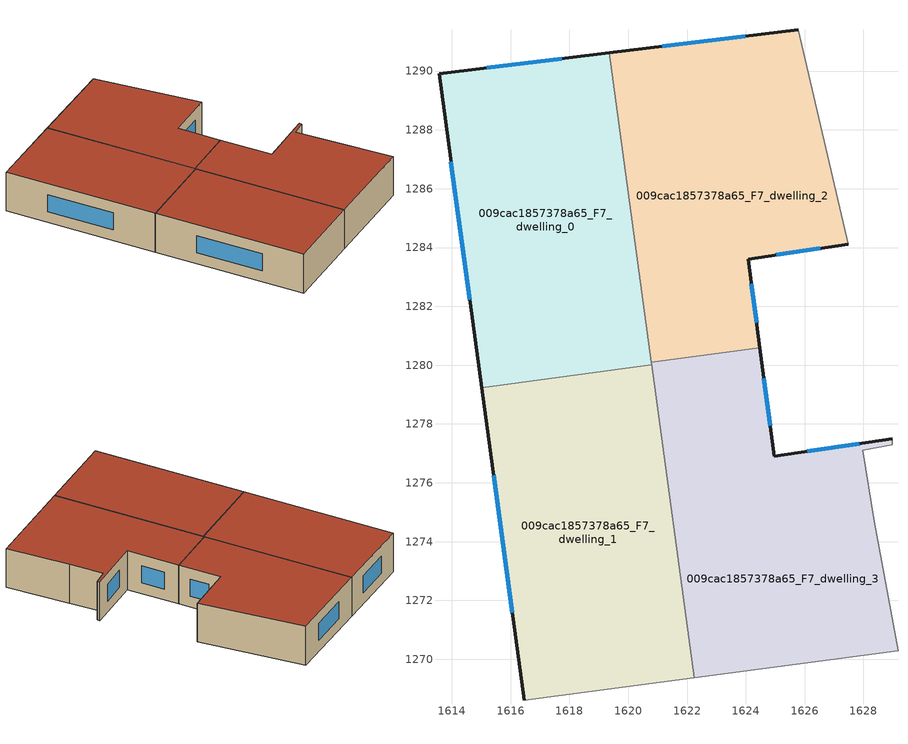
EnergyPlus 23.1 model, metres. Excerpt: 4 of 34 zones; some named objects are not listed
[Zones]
009cac1857378a65_F7_dwelling_0
 floor to 009cac1857378a65_F6_dwelling_0 (EU_floor_Construction): 1619.36,1290.62 1620.8,1280.02 1615.02,1279.24 1613.57,1289.92 z21
 wall outside (EU_wall_Construction): 1619.36,1290.62 1613.57,1289.92 1615.02,1279.24 z21:24
 wall to 009cac1857378a65_F7_dwelling_1 (EU_wall_Construction): 1615.02,1279.24 1620.8,1280.02 z21:24
 wall to 009cac1857378a65_F7_dwelling_2 (EU_wall_Construction): 1620.79,1280.09 1619.36,1290.62 z21:24
 wall to 009cac1857378a65_F7_dwelling_3 (EU_wall_Construction): 1620.8,1280.02 1620.79,1280.09 z21:24
 window (EU_Window_Construction): 1613.97,1286.92 1614.61,1282.23 / 1617.74,1290.43 1615.19,1290.11 z21.84:23.16
 roof outside (EU_roof_Construction): 1620.8,1280.02 1619.36,1290.62 1613.57,1289.92 1615.02,1279.24 z24
009cac1857378a65_F7_dwelling_1
 floor to 009cac1857378a65_F6_dwelling_1 (EU_floor_Construction): 1620.8,1280.02 1622.25,1269.37 1616.46,1268.6 1615.02,1279.24 z21
 wall outside (EU_wall_Construction): 1615.02,1279.24 1616.46,1268.6 z21:24
 wall adiabatic (EU_wall_Construction): 1616.46,1268.6 1622.25,1269.37 z21:24
 wall to 009cac1857378a65_F7_dwelling_3 (EU_wall_Construction): 1622.25,1269.37 1620.8,1280.02 z21:24
 window (EU_Window_Construction): 1615.42,1276.25 1616.06,1271.58 z21.84:23.16
 roof outside (EU_roof_Construction): 1622.25,1269.37 1620.8,1280.02 1615.02,1279.24 1616.46,1268.6 z24
009cac1857378a65_F7_dwelling_2
 floor to 009cac1857378a65_F6_dwelling_2 (EU_floor_Construction): 1625.78,1291.41 1627.48,1284.11 1624.07,1283.61 1624.48,1280.59 1620.79,1280.09 1619.36,1290.62 z21
 wall outside (EU_wall_Construction): 1625.78,1291.41 1619.36,1290.62 / 1624.48,1280.59 1624.07,1283.61 1627.48,1284.11 z21:24
 wall to 009cac1857378a65_F7_dwelling_3 (EU_wall_Construction): 1620.79,1280.09 1624.48,1280.59 z21:24
 wall adiabatic (EU_wall_Construction): 1627.48,1284.11 1625.78,1291.41 z21:24
 window (EU_Window_Construction): 1623.98,1291.19 1621.16,1290.85 / 1625.03,1283.75 1626.52,1283.97 / 1624.36,1281.44 1624.19,1282.76 z21.84:23.16
 roof outside (EU_roof_Construction): 1624.48,1280.59 1624.07,1283.61 1627.48,1284.11 1625.78,1291.41 1619.36,1290.62 1620.79,1280.09 z24
009cac1857378a65_F7_dwelling_3
 floor to 009cac1857378a65_F6_dwelling_3 (EU_floor_Construction): 1628.98,1277.5 1628.98,1277.3 1627.97,1277.1 1628.37,1274.7 1629.17,1270.3 1622.25,1269.37 1620.79,1280.09 1624.48,1280.59 1624.97,1276.9 z21
 wall outside (EU_wall_Construction): 1628.98,1277.5 1624.97,1276.9 1624.48,1280.59 z21:24
 wall adiabatic (EU_wall_Construction): 1622.25,1269.37 1629.17,1270.3 1628.37,1274.7 1627.97,1277.1 1628.98,1277.3 1628.98,1277.5 z21:24
 window (EU_Window_Construction): 1624.83,1277.94 1624.62,1279.56 / 1627.85,1277.33 1626.09,1277.07 z21.84:23.16
 roof outside (EU_roof_Construction): 1629.17,1270.3 1628.37,1274.7 1627.97,1277.1 1628.98,1277.3 1628.98,1277.5 1624.97,1276.9 1624.48,1280.59 1620.79,1280.09 1622.25,1269.37 z24
[Building]
EU S2 Campaign: North Axis=0; Terrain=City; Solar Distribution=FullExterior
[Site:Location]
Lyon-Bron: Latitude=45.75; Longitude=5; Time Zone=1; Elevation=198
[SizingPeriod:WeatherFileDays]
AnnualSizingPeriod: Begin Month=1; Begin Day of Month=1; End Month=12; End Day of Month=31; Day of Week for Start Day=Monday; Use Weather File Daylight Saving Period=No; Use Weather File Rain and Snow Indicators=No
[MATERIAL]
EU_InternalMass_Material: Roughness=MediumRough; Thickness=0.1; Conductivity=1; Density=1800; Specific Heat=900; Thermal Absorptance=0.9; Solar Absorptance=0.7; Visible Absorptance=0.7
[MATERIAL:NOMASS] Roughness=MediumRough; Thermal Absorptance=0.9; Solar Absorptance=0.7; Visible Absorptance=0.7
Name | Thermal Resistance
EU_wall_NoMass | 0.776494
EU_roof_NoMass | 0.486893
EU_floor_NoMass | 0.421597
[WINDOWMATERIAL:SIMPLEGLAZINGSYSTEM]
EU_Window_SimpleGlazing: UFactor=4.24961; Solar Heat Gain Coefficient=0.83; Visible Transmittance=0.83
[CONSTRUCTION]
EU_wall_Construction: EU_wall_NoMass
EU_roof_Construction: EU_roof_NoMass
EU_floor_Construction: EU_floor_NoMass
EU_Window_Construction: EU_Window_SimpleGlazing
EU_InternalMass_Construction: EU_InternalMass_Material
[ZONE] Type=1; Multiplier=1; Ceiling Height=autocalculate; Floor Area=autocalculate; Part of Total Floor Area=Yes
Name | Volume
009cac1857378a65_F7_dwelling_0; 009cac1857378a65_F7_dwelling_1 | 188.039
009cac1857378a65_F7_dwelling_2 | 188.03
009cac1857378a65_F7_dwelling_3 | 188.034
[INTERNALMASS] Construction=EU_InternalMass_Construction
Name | Zone or ZoneList | Surface Area
009cac1857378a65_F7_dwelling_0_EU_InternalMass | 009cac1857378a65_F7_dwelling_0 | 62.6806
009cac1857378a65_F7_dwelling_1_EU_InternalMass | 009cac1857378a65_F7_dwelling_1 | 62.6802
009cac1857378a65_F7_dwelling_2_EU_InternalMass | 009cac1857378a65_F7_dwelling_2 | 62.6762
009cac1857378a65_F7_dwelling_3_EU_InternalMass | 009cac1857378a65_F7_dwelling_3 | 62.6781
[OTHEREQUIPMENT] Fuel Type=Electricity; Design Level Calculation Method=Watts/Area; Power per Zone Floor Area=1; Fraction Latent=0; Fraction Radiant=0; Fraction Lost=0; Carbon Dioxide Generation Rate=0; EndUse Subcategory=EU_Step8_InternalGains
Name | Zone or ZoneList or Space or SpaceList | Schedule
EU_Step8_InternalGain_009cac1857378a65_F7_dwelling_0_f000 | 009cac1857378a65_F7_dwelling_0 | EU_Step8_GainSchedule_009cac1857378a65_F7_dwelling_0_f000
EU_Step8_InternalGain_009cac1857378a65_F7_dwelling_1_f000 | 009cac1857378a65_F7_dwelling_1 | EU_Step8_GainSchedule_009cac1857378a65_F7_dwelling_1_f000
EU_Step8_InternalGain_009cac1857378a65_F7_dwelling_2_f000 | 009cac1857378a65_F7_dwelling_2 | EU_Step8_GainSchedule_009cac1857378a65_F7_dwelling_2_f000
EU_Step8_InternalGain_009cac1857378a65_F7_dwelling_3_f000 | 009cac1857378a65_F7_dwelling_3 | EU_Step8_GainSchedule_009cac1857378a65_F7_dwelling_3_f000
[ZONEVENTILATION:DESIGNFLOWRATE] Schedule=EU_AlwaysOn; Design Flow Rate Calculation Method=AirChanges/Hour; Air Changes per Hour=0.693814; Ventilation Type=Natural; Fan Pressure Rise=0; Fan Total Efficiency=1; Constant Term Coefficient=1; Temperature Term Coefficient=0; Velocity Term Coefficient=0; Velocity Squared Term Coefficient=0; Minimum Indoor Temperature=-100; Maximum Indoor Temperature=100; Delta Temperature=-100; Minimum Outdoor Temperature=-100; Maximum Outdoor Temperature=100; Maximum Wind Speed=40
Name | Zone or ZoneList or Space or SpaceList
EU_ConstantAir_009cac1857378a65_F7_dwelling_0 | 009cac1857378a65_F7_dwelling_0
EU_ConstantAir_009cac1857378a65_F7_dwelling_1 | 009cac1857378a65_F7_dwelling_1
EU_ConstantAir_009cac1857378a65_F7_dwelling_2 | 009cac1857378a65_F7_dwelling_2
EU_ConstantAir_009cac1857378a65_F7_dwelling_3 | 009cac1857378a65_F7_dwelling_3
[HVACTEMPLATE:ZONE:IDEALLOADSAIRSYSTEM] System Availability Schedule=EU_AlwaysOn; Maximum Heating Supply Air Temperature=50; Minimum Cooling Supply Air Temperature=13; Maximum Heating Supply Air Humidity Ratio=0.0156; Minimum Cooling Supply Air Humidity Ratio=0.0077; Heating Limit=NoLimit; Cooling Limit=NoLimit; Heating Availability Schedule=EU_AlwaysOn; Cooling Availability Schedule=EU_CoolingOff; Dehumidification Control Type=ConstantSensibleHeatRatio; Cooling Sensible Heat Ratio=0.7; Dehumidification Setpoint=60; Humidification Control Type=None; Humidification Setpoint=30; Outdoor Air Method=None; Outdoor Air Flow Rate per Person=0.00944; Outdoor Air Flow Rate per Zone Floor Area=0; Outdoor Air Flow Rate per Zone=0; Demand Controlled Ventilation Type=None; Outdoor Air Economizer Type=NoEconomizer; Heat Recovery Type=None; Sensible Heat Recovery Effectiveness=0.7; Latent Heat Recovery Effectiveness=0.65
Name | Template Thermostat
009cac1857378a65_F7_dwelling_0 | EU_HeatOnly_009cac1857378a65_F7_dwelling_0
009cac1857378a65_F7_dwelling_1 | EU_HeatOnly_009cac1857378a65_F7_dwelling_1
009cac1857378a65_F7_dwelling_2 | EU_HeatOnly_009cac1857378a65_F7_dwelling_2
009cac1857378a65_F7_dwelling_3 | EU_HeatOnly_009cac1857378a65_F7_dwelling_3
[SIZING:ZONE] Zone Cooling Design Supply Air Temperature Input Method=SupplyAirTemperature; Zone Cooling Design Supply Air Temperature=13; Zone Heating Design Supply Air Temperature Input Method=SupplyAirTemperature; Zone Heating Design Supply Air Temperature=50; Zone Cooling Design Supply Air Humidity Ratio=0.008; Zone Heating Design Supply Air Humidity Ratio=0.008; Cooling Design Air Flow Method=DesignDay; Cooling Design Air Flow Rate=0; Cooling Minimum Air Flow per Zone Floor Area=0.000762; Cooling Minimum Air Flow=0; Cooling Minimum Air Flow Fraction=0.2; Heating Design Air Flow Method=DesignDay; Heating Design Air Flow Rate=0; Heating Maximum Air Flow per Zone Floor Area=0.002032; Heating Maximum Air Flow=0.141576; Heating Maximum Air Flow Fraction=0.3; Account for Dedicated Outdoor Air System=No; Dedicated Outdoor Air System Control Strategy=NeutralSupplyAir; Dedicated Outdoor Air Low Setpoint Temperature for Design=autosize; Dedicated Outdoor Air High Setpoint Temperature for Design=autosize; Zone Load Sizing Method=Sensible Load Only No Latent Load; Zone Latent Cooling Design Supply Air Humidity Ratio Input Method=HumidityRatioDifference; Zone Cooling Design Supply Air Humidity Ratio Difference=0.005; Zone Latent Heating Design Supply Air Humidity Ratio Input Method=HumidityRatioDifference; Zone Humidification Design Supply Air Humidity Ratio Difference=0.005
009cac1857378a65_F7_dwelling_0; 009cac1857378a65_F7_dwelling_1; 009cac1857378a65_F7_dwelling_2; 009cac1857378a65_F7_dwelling_3
[SCHEDULE:CONSTANT]
Name | Hourly Value
EU_AlwaysOn | 1
EU_CoolingOff | 0
[SCHEDULE:FILE] Column Number=1; Rows to Skip at Top=0; Number of Hours of Data=8760; Column Separator=Comma; Interpolate to Timestep=No; Minutes per Item=60; Adjust Schedule for Daylight Savings=Yes
Name | File
EU_Step8_GainSchedule_009cac1857378a65_F7_dwelling_0_f000 | ../../schedules/009cac1857378a65/009cac1857378a65_F7_dwelling_0_f000_gain.csv
EU_Step8_GainSchedule_009cac1857378a65_F7_dwelling_1_f000 | ../../schedules/009cac1857378a65/009cac1857378a65_F7_dwelling_1_f000_gain.csv
EU_Step8_GainSchedule_009cac1857378a65_F7_dwelling_2_f000 | ../../schedules/009cac1857378a65/009cac1857378a65_F7_dwelling_2_f000_gain.csv
EU_Step8_GainSchedule_009cac1857378a65_F7_dwelling_3_f000 | ../../schedules/009cac1857378a65/009cac1857378a65_F7_dwelling_3_f000_gain.csv
